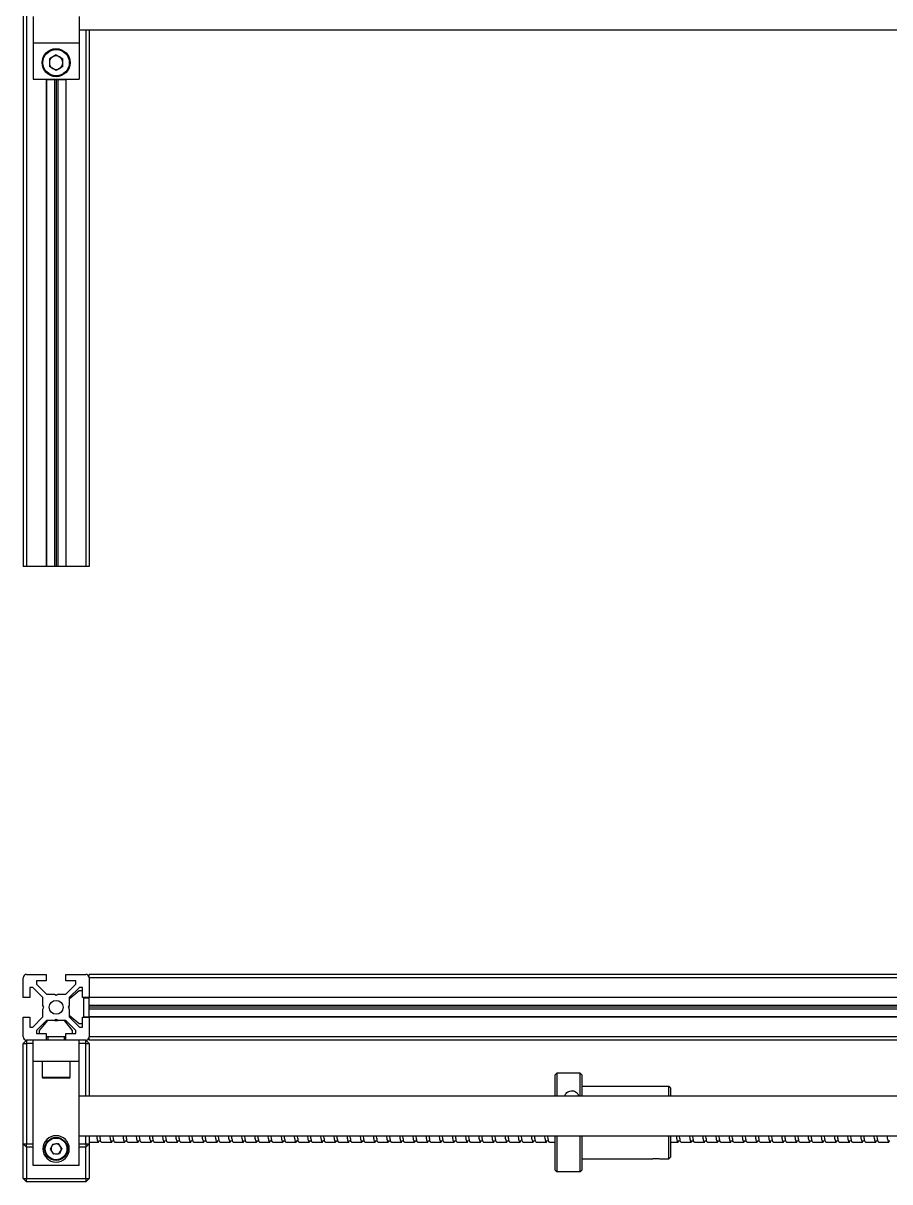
# Model space of a CAD drawing. Header units: millimetres. Extents: x 55 to 11032, y -227 to 3957.
# Drawn here: x 9850.7 to 10113.9, y 1040.4 to 1392.3 of the extents above; entities that cross this region are included whole.
import ezdxf

# ---------------------------------------------------------------- set-up
doc = ezdxf.new("R2010")
doc.units = ezdxf.units.MM
doc.header["$LTSCALE"] = 0.7
doc.layers.get('0').update_dxf_attribs({"color": 255})

msp = doc.modelspace()

# ---------------------------------------------------------------- linework, layer by layer
at = {"color": 7, "linetype": 'Continuous', "lineweight": 25}
for p, q in [((9850.73, 1427.315), (9850.73, 1227.315)), ((9853.73, 1394.315), (9853.73, 1386.315)), ((9867.73, 1394.315), (9867.73, 1386.315)), ((9867.73, 1390.315), (10273.73, 1390.315)), ((9870.73, 1390.315), (9870.73, 1227.315)), ((9853.73, 1386.315), (9867.73, 1386.315)), ((9853.73, 1386.315), (9853.73, 1375.315)), ((9867.73, 1386.315), (9867.73, 1375.315)), ((9860.73, 1382.673), (9858.688, 1381.494)), ((9858.688, 1381.494), (9858.688, 1379.136)), ((9860.73, 1382.673), (9862.772, 1381.494)), ((9862.772, 1379.136), (9862.772, 1381.494)), ((9860.73, 1377.957), (9858.688, 1379.136)), ((9862.772, 1379.136), (9860.73, 1377.957)), ((9853.73, 1375.315), (9867.73, 1375.315)), ((9857.73, 1375.315), (9857.73, 1227.315)), ((9863.73, 1375.065), (9857.73, 1375.065)), ((9857.791, 1375.065), (9857.791, 1227.315)), ((9860.21, 1375.065), (9860.21, 1227.315)), ((9860.73, 1375.065), (9860.73, 1227.315)), ((9861.25, 1375.065), (9861.25, 1227.315)), ((9863.669, 1375.065), (9863.669, 1227.315)), ((9863.73, 1375.315), (9863.73, 1227.315)), ((9851.73, 1227.315), (9850.73, 1227.315)), ((9857.73, 1227.315), (9851.73, 1227.315)), ((9857.791, 1227.315), (9857.73, 1227.315)), ((9860.21, 1227.315), (9857.791, 1227.315)), ((9860.73, 1227.315), (9860.21, 1227.315)), ((9861.25, 1227.315), (9860.73, 1227.315)), ((9863.669, 1227.315), (9861.25, 1227.315)), ((9863.73, 1227.315), (9863.669, 1227.315)), ((9869.73, 1227.315), (9863.73, 1227.315)), ((9870.73, 1227.315), (9869.73, 1227.315)), ((9850.73, 1096.432), (9850.73, 1102.432)), ((9851.73, 1103.432), (9857.73, 1103.432)), ((9854.73, 1101.432), (9854.73, 1100.493)), ((9857.73, 1101.432), (9854.73, 1101.432)), ((9857.73, 1103.432), (9857.73, 1101.432)), ((9863.73, 1101.432), (9863.73, 1103.432)), ((9863.73, 1103.432), (9869.73, 1103.432)), ((9866.73, 1101.432), (9863.73, 1101.432)), ((9866.73, 1100.493), (9866.73, 1101.432)), ((10270.73, 1103.432), (9870.73, 1103.432)), ((9870.73, 1102.432), (9870.73, 1103.432)), ((9870.73, 1102.432), (9870.73, 1096.432)), ((10270.73, 1102.432), (9870.73, 1102.432)), ((9853.669, 1099.432), (9852.73, 1099.432)), ((9852.73, 1099.432), (9852.73, 1096.432)), ((9856.73, 1096.371), (9853.669, 1099.432)), ((9854.73, 1100.493), (9857.791, 1097.432)), ((9863.669, 1097.432), (9866.73, 1100.493)), ((9867.791, 1099.432), (9864.73, 1096.371)), ((9867.73, 1098.432), (9864.73, 1095.932)), ((9868.73, 1098.432), (9867.73, 1098.432)), ((9868.73, 1099.432), (9867.791, 1099.432)), ((9868.73, 1096.432), (9868.73, 1099.432)), ((9852.73, 1096.432), (9850.73, 1096.432)), ((9856.73, 1093.952), (9856.73, 1096.371)), ((9857.791, 1097.432), (9860.21, 1097.432)), ((9860.21, 1097.432), (9860.73, 1097.132)), ((9860.73, 1097.132), (9861.25, 1097.432)), ((9861.25, 1097.432), (9863.669, 1097.432)), ((9864.73, 1096.371), (9864.73, 1093.952)), ((9870.73, 1096.432), (9868.73, 1096.432)), ((9869.03, 1096.332), (9869.03, 1090.532)), ((9869.03, 1096.332), (9870.73, 1096.332)), ((9869.73, 1096.432), (9869.73, 1096.332)), ((10270.73, 1096.432), (9870.73, 1096.432)), ((9870.73, 1096.371), (9870.73, 1096.432)), ((10270.73, 1096.371), (9870.73, 1096.371)), ((9870.73, 1093.952), (9870.73, 1096.371)), ((9857.03, 1093.432), (9856.73, 1093.952)), ((9856.73, 1092.912), (9857.03, 1093.432)), ((9856.73, 1090.493), (9856.73, 1092.912)), ((9864.73, 1093.952), (9864.43, 1093.432)), ((9864.43, 1093.432), (9864.73, 1092.912)), ((9864.73, 1092.912), (9864.73, 1093.952)), ((9864.73, 1092.912), (9864.73, 1090.493)), ((9867.73, 1088.432), (9864.73, 1090.932)), ((10270.73, 1093.952), (9870.73, 1093.952)), ((9870.73, 1093.432), (9870.73, 1093.952)), ((10270.73, 1093.432), (9870.73, 1093.432)), ((9870.73, 1092.912), (9870.73, 1093.432)), ((10270.73, 1092.912), (9870.73, 1092.912)), ((9870.73, 1090.493), (9870.73, 1092.912)), ((9850.73, 1084.432), (9850.73, 1090.432)), ((9850.73, 1090.432), (9852.73, 1090.432)), ((9852.73, 1090.432), (9852.73, 1087.432)), ((9852.73, 1087.432), (9853.669, 1087.432)), ((9853.669, 1087.432), (9856.73, 1090.493)), ((9857.791, 1089.432), (9854.73, 1086.371)), ((9855.73, 1086.432), (9858.23, 1089.432)), ((9860.21, 1089.432), (9857.791, 1089.432)), ((9860.73, 1089.732), (9860.21, 1089.432)), ((9860.21, 1089.432), (9861.25, 1089.432)), ((9861.25, 1089.432), (9860.73, 1089.732)), ((9863.669, 1089.432), (9861.25, 1089.432)), ((9865.73, 1086.432), (9863.23, 1089.432)), ((9866.73, 1086.371), (9863.669, 1089.432)), ((9864.73, 1090.493), (9867.791, 1087.432)), ((9868.73, 1088.432), (9867.73, 1088.432)), ((9867.791, 1087.432), (9868.73, 1087.432)), ((9868.73, 1087.432), (9868.73, 1090.432)), ((9868.73, 1090.432), (9870.73, 1090.432)), ((9869.03, 1090.532), (9870.73, 1090.532)), ((9869.73, 1090.532), (9869.73, 1090.432)), ((10270.73, 1090.493), (9870.73, 1090.493)), ((9870.73, 1090.432), (9870.73, 1090.493)), ((9870.73, 1090.432), (9870.73, 1084.432)), ((10270.73, 1090.432), (9870.73, 1090.432)), ((9854.73, 1086.371), (9854.73, 1085.432)), ((9854.73, 1085.432), (9857.73, 1085.432)), ((9855.73, 1085.432), (9855.73, 1086.432)), ((9857.73, 1085.432), (9857.73, 1083.432)), ((9863.73, 1084.432), (9857.73, 1084.432)), ((9858.23, 1084.432), (9858.23, 1083.432)), ((9863.23, 1083.432), (9863.23, 1084.432)), ((9863.73, 1083.432), (9863.73, 1085.432)), ((9863.73, 1085.432), (9866.73, 1085.432)), ((9865.73, 1085.432), (9865.73, 1086.432)), ((9866.73, 1085.432), (9866.73, 1086.371)), ((10270.73, 1084.432), (9870.73, 1084.432)), ((9870.73, 1083.432), (9870.73, 1084.432)), ((9851.73, 1083.432), (9850.73, 1082.432)), ((9850.73, 1082.432), (9851.73, 1082.432)), ((9850.73, 1051.932), (9850.73, 1082.432)), ((9857.73, 1083.432), (9851.73, 1083.432)), ((9851.73, 1083.432), (9851.73, 1082.432)), ((9853.73, 1082.432), (9851.73, 1082.432)), ((9851.73, 1082.432), (9851.73, 1051.932)), ((9853.73, 1076.932), (9853.73, 1083.432)), ((9863.73, 1083.432), (9857.73, 1083.432)), ((9869.73, 1083.432), (9863.73, 1083.432)), ((9867.73, 1076.932), (9867.73, 1083.432)), ((9869.73, 1082.432), (9867.73, 1082.432)), ((9869.73, 1082.432), (9869.73, 1083.432)), ((9870.73, 1082.432), (9869.73, 1083.432)), ((9869.73, 1066.432), (9869.73, 1082.432)), ((9869.73, 1082.432), (9870.73, 1082.432)), ((10270.73, 1083.432), (9870.73, 1083.432)), ((9870.73, 1082.432), (9870.73, 1066.432)), ((9867.73, 1076.932), (9853.73, 1076.932)), ((9853.73, 1045.432), (9853.73, 1076.932)), ((9856.48, 1076.932), (9856.48, 1072.182)), ((9864.98, 1072.182), (9864.98, 1076.932)), ((9867.73, 1045.432), (9867.73, 1076.932)), ((10012.811, 1073.432), (10012.311, 1072.932)), ((10012.811, 1073.432), (10012.811, 1066.432)), ((10019.811, 1073.432), (10012.811, 1073.432)), ((10019.811, 1066.432), (10019.811, 1073.432)), ((10019.811, 1073.432), (10020.311, 1072.932)), ((9861.088, 1071.932), (9856.73, 1071.932)), ((9864.73, 1071.932), (9861.088, 1071.932)), ((10012.311, 1066.432), (10012.311, 1072.932)), ((10020.311, 1072.932), (10020.311, 1066.432)), ((10273.73, 1066.432), (9867.73, 1066.432)), ((10041.684, 1069.432), (10020.311, 1069.432)), ((10046.811, 1069.432), (10044.168, 1069.432)), ((10047.311, 1068.932), (10046.811, 1069.432)), ((10046.811, 1066.432), (10046.811, 1069.432)), ((10047.311, 1068.932), (10047.311, 1066.432)), ((9867.73, 1054.432), (10273.73, 1054.432)), ((9869.73, 1051.932), (9869.73, 1054.432)), ((9870.73, 1054.432), (9870.73, 1051.932)), ((9870.73, 1052.432), (9873.526, 1052.432)), ((9874.526, 1052.432), (9877.526, 1052.432)), ((9878.526, 1052.432), (9881.526, 1052.432)), ((9882.526, 1052.432), (9885.526, 1052.432)), ((9886.526, 1052.432), (9889.526, 1052.432)), ((9890.526, 1052.432), (9893.526, 1052.432)), ((9894.526, 1052.432), (9897.526, 1052.432)), ((9898.526, 1052.432), (9901.526, 1052.432)), ((9902.526, 1052.432), (9905.526, 1052.432)), ((9906.526, 1052.432), (9909.526, 1052.432)), ((9910.526, 1052.432), (9913.526, 1052.432)), ((9914.526, 1052.432), (9917.526, 1052.432)), ((9918.526, 1052.432), (9921.526, 1052.432)), ((9922.526, 1052.432), (9925.526, 1052.432)), ((9926.526, 1052.432), (9929.526, 1052.432)), ((9930.526, 1052.432), (9933.526, 1052.432)), ((9934.526, 1052.432), (9937.526, 1052.432)), ((9938.526, 1052.432), (9941.526, 1052.432)), ((9942.526, 1052.432), (9945.526, 1052.432)), ((9946.526, 1052.432), (9949.526, 1052.432)), ((9950.526, 1052.432), (9953.526, 1052.432)), ((9954.526, 1052.432), (9957.526, 1052.432)), ((9958.526, 1052.432), (9961.526, 1052.432)), ((9962.526, 1052.432), (9965.526, 1052.432)), ((9966.526, 1052.432), (9969.526, 1052.432)), ((9970.526, 1052.432), (9973.526, 1052.432)), ((9974.526, 1052.432), (9977.526, 1052.432)), ((9978.526, 1052.432), (9981.526, 1052.432)), ((9982.526, 1052.432), (9985.526, 1052.432)), ((9986.526, 1052.432), (9989.526, 1052.432)), ((9990.526, 1052.432), (9993.526, 1052.432)), ((9994.526, 1052.432), (9997.526, 1052.432)), ((9998.526, 1052.432), (10001.526, 1052.432)), ((10002.526, 1052.432), (10005.526, 1052.432)), ((10006.526, 1052.432), (10009.526, 1052.432)), ((10010.526, 1052.432), (10012.311, 1052.432)), ((10012.311, 1043.932), (10012.311, 1054.432)), ((10012.811, 1054.432), (10012.811, 1043.432)), ((10019.811, 1043.432), (10019.811, 1054.432)), ((10020.311, 1054.432), (10020.311, 1043.932)), ((10046.811, 1047.432), (10046.811, 1054.432)), ((10047.311, 1054.432), (10047.311, 1047.932)), ((10047.311, 1052.432), (10049.526, 1052.432)), ((10050.526, 1052.432), (10053.526, 1052.432)), ((10054.526, 1052.432), (10057.526, 1052.432)), ((10058.526, 1052.432), (10061.526, 1052.432)), ((10062.526, 1052.432), (10065.526, 1052.432)), ((10066.526, 1052.432), (10069.526, 1052.432)), ((10070.526, 1052.432), (10073.526, 1052.432)), ((10074.526, 1052.432), (10077.526, 1052.432)), ((10078.526, 1052.432), (10081.526, 1052.432)), ((10082.526, 1052.432), (10085.526, 1052.432)), ((10086.526, 1052.432), (10089.526, 1052.432)), ((10090.526, 1052.432), (10093.526, 1052.432)), ((10094.526, 1052.432), (10097.526, 1052.432)), ((10098.526, 1052.432), (10101.526, 1052.432)), ((10102.526, 1052.432), (10105.526, 1052.432)), ((10106.526, 1052.432), (10109.526, 1052.432)), ((10110.526, 1052.432), (10113.526, 1052.432)), ((9850.73, 1051.932), (9851.73, 1051.932)), ((9850.73, 1051.932), (9851.73, 1050.932)), ((9850.73, 1041.432), (9850.73, 1051.932)), ((9851.73, 1051.932), (9853.73, 1051.932)), ((9851.73, 1050.932), (9851.73, 1051.932)), ((9853.73, 1050.932), (9851.73, 1050.932)), ((9851.73, 1050.932), (9851.73, 1041.432)), ((9859.734, 1051.899), (9858.962, 1050.303)), ((9858.962, 1050.303), (9859.958, 1048.836)), ((9859.734, 1051.899), (9861.502, 1052.028)), ((9861.726, 1048.965), (9859.958, 1048.836)), ((9862.498, 1050.561), (9861.502, 1052.028)), ((9862.498, 1050.561), (9861.726, 1048.965)), ((9867.73, 1051.932), (9869.73, 1051.932)), ((9869.73, 1050.932), (9867.73, 1050.932)), ((9869.73, 1051.932), (9870.73, 1051.932)), ((9869.73, 1051.932), (9869.73, 1050.932)), ((9869.73, 1050.932), (9870.73, 1051.932)), ((9869.73, 1041.432), (9869.73, 1050.932)), ((9870.73, 1051.932), (9870.73, 1041.432)), ((9867.73, 1045.432), (9853.73, 1045.432)), ((10020.311, 1047.432), (10041.7, 1047.432)), ((10044.184, 1047.432), (10046.811, 1047.432)), ((10046.811, 1047.432), (10047.311, 1047.932)), ((10012.811, 1043.432), (10012.311, 1043.932)), ((10019.811, 1043.432), (10012.811, 1043.432)), ((10019.811, 1043.432), (10020.311, 1043.932)), ((9850.73, 1041.432), (9851.73, 1041.432)), ((9850.73, 1041.432), (9851.73, 1040.432)), ((9851.73, 1041.432), (9869.73, 1041.432)), ((9851.73, 1040.432), (9851.73, 1041.432)), ((9869.73, 1040.432), (9851.73, 1040.432)), ((9869.73, 1041.432), (9870.73, 1041.432)), ((9869.73, 1041.432), (9869.73, 1040.432)), ((9869.73, 1040.432), (9870.73, 1041.432))]:
    msp.add_line(p, q, dxfattribs=at)
at = {"color": 8, "linetype": 'Continuous', "lineweight": 25}
for p, q in [((9851.73, 1426.315), (9851.73, 1227.315)), ((9869.73, 1390.315), (9869.73, 1227.315)), ((9856.48, 1072.182), (9861.111, 1072.182)), ((9861.111, 1072.182), (9864.98, 1072.182))]:
    msp.add_line(p, q, dxfattribs=at)
at = {"color": 7, "linetype": 'Continuous', "lineweight": 25}
for centre, radius in [((9860.73, 1380.315), 4.25), ((9860.73, 1380.315), 4), ((9860.73, 1093.432), 2.1), ((9860.73, 1050.432), 3.5), ((9860.73, 1050.432), 3.3)]:
    msp.add_circle(centre, radius, dxfattribs=at)
for centre, radius, start, end in [((9860.73, 1380.315), 2.042, 120, 180), ((9860.73, 1380.315), 2.042, 180, 240), ((9860.73, 1380.315), 2.042, 60, 120), ((9860.73, 1380.315), 2.042, 0, 60), ((9860.73, 1380.315), 2.042, 300, 0), ((9860.73, 1380.315), 2.042, 240, 300), ((9851.73, 1102.432), 1, 90, 180), ((9869.73, 1102.432), 1, 0, 90), ((9851.73, 1084.432), 1, 180, 270), ((9869.73, 1084.432), 1, 270, 360), ((9856.73, 1072.182), 0.25, 180, 270), ((9864.73, 1072.182), 0.25, 270, 0), ((9860.73, 1050.432), 4, 0, 180), ((9860.73, 1050.432), 4, 180, 0), ((9860.73, 1050.432), 1.535, 154.18414, 214.18414), ((9860.73, 1050.432), 1.535, 94.18414, 154.18414), ((9860.73, 1050.432), 1.536, 214.18414, 274.18414), ((9860.73, 1050.432), 1.536, 34.18414, 94.18414), ((9860.73, 1050.432), 1.536, 274.18414, 334.18414), ((9860.73, 1050.432), 1.536, 334.18414, 34.18414)]:
    msp.add_arc(centre, radius, start, end, dxfattribs=at)
for points, knots in [([(10015.235, 1066.432), (10015.282, 1066.632), (10015.379, 1067.044), (10015.801, 1067.558), (10016.382, 1067.928), (10017.074, 1068.103), (10017.79, 1068.067), (10018.453, 1067.824), (10018.979, 1067.396), (10019.306, 1066.908), (10019.348, 1066.562), (10019.364, 1066.432)], [0, 0, 0, 0, 0.11052718, 0.2273044, 0.34462922, 0.4619756, 0.57877588, 0.69531678, 0.81228728, 0.92970739, 1, 1, 1, 1]), ([(10044.168, 1069.43), (10044.172, 1069.431), (10044.19, 1069.433), (10044.075, 1069.42), (10043.837, 1069.397), (10043.487, 1069.372), (10043.076, 1069.359), (10042.65, 1069.362), (10042.256, 1069.38), (10041.94, 1069.405), (10041.725, 1069.427), (10041.698, 1069.43), (10041.684, 1069.432)], [0, 0, 0, 0, 0.03606, 0.1427046, 0.2495942, 0.3570855, 0.4646039, 0.5715217, 0.6781515, 0.7852518, 0.892849, 1, 1, 1, 1]), ([(9872.995, 1054.432), (9873.078, 1053.925), (9873.248, 1052.889), (9873.469, 1052.347), (9873.665, 1052.394), (9873.77, 1052.902), (9873.791, 1052.999)], [0, 0, 0, 0, 0.2966129, 0.6055929, 0.9246848, 1, 1, 1, 1]), ([(9873.967, 1053.014), (9873.974, 1052.981), (9873.991, 1052.897), (9874.113, 1052.926), (9874.186, 1052.943)], [0, 0, 0, 0, 0.3986118, 1, 1, 1, 1]), ([(9874.526, 1052.509), (9874.508, 1052.485), (9874.406, 1052.351), (9874.249, 1052.94), (9874.079, 1053.941), (9873.995, 1054.432)], [0, 0, 0, 0, 0.0981016, 0.5582599, 1, 1, 1, 1]), ([(9876.995, 1054.432), (9877.078, 1053.925), (9877.248, 1052.889), (9877.469, 1052.347), (9877.665, 1052.394), (9877.77, 1052.902), (9877.791, 1052.999)], [0, 0, 0, 0, 0.29661288, 0.60559293, 0.92468483, 1, 1, 1, 1]), ([(9877.967, 1053.014), (9877.974, 1052.981), (9877.991, 1052.897), (9878.113, 1052.926), (9878.186, 1052.943)], [0, 0, 0, 0, 0.3986118, 1, 1, 1, 1]), ([(9878.526, 1052.509), (9878.508, 1052.485), (9878.406, 1052.351), (9878.249, 1052.94), (9878.079, 1053.941), (9877.995, 1054.432)], [0, 0, 0, 0, 0.0981016, 0.5582599, 1, 1, 1, 1]), ([(9880.995, 1054.432), (9881.078, 1053.925), (9881.248, 1052.889), (9881.469, 1052.347), (9881.665, 1052.394), (9881.77, 1052.902), (9881.791, 1052.999)], [0, 0, 0, 0, 0.2966129, 0.6055929, 0.9246848, 1, 1, 1, 1]), ([(9881.967, 1053.014), (9881.974, 1052.981), (9881.991, 1052.897), (9882.113, 1052.926), (9882.186, 1052.943)], [0, 0, 0, 0, 0.3986118, 1, 1, 1, 1]), ([(9882.526, 1052.509), (9882.508, 1052.485), (9882.406, 1052.351), (9882.249, 1052.94), (9882.079, 1053.941), (9881.995, 1054.432)], [0, 0, 0, 0, 0.0981016, 0.5582599, 1, 1, 1, 1]), ([(9884.995, 1054.432), (9885.078, 1053.925), (9885.248, 1052.889), (9885.469, 1052.347), (9885.665, 1052.394), (9885.77, 1052.902), (9885.791, 1052.999)], [0, 0, 0, 0, 0.2966129, 0.6055929, 0.9246848, 1, 1, 1, 1]), ([(9885.967, 1053.014), (9885.974, 1052.981), (9885.991, 1052.897), (9886.113, 1052.926), (9886.186, 1052.943)], [0, 0, 0, 0, 0.3986118, 1, 1, 1, 1]), ([(9886.526, 1052.509), (9886.508, 1052.485), (9886.406, 1052.351), (9886.249, 1052.94), (9886.079, 1053.941), (9885.995, 1054.432)], [0, 0, 0, 0, 0.0981016, 0.5582599, 1, 1, 1, 1]), ([(9888.995, 1054.432), (9889.078, 1053.925), (9889.248, 1052.889), (9889.469, 1052.347), (9889.665, 1052.394), (9889.77, 1052.902), (9889.791, 1052.999)], [0, 0, 0, 0, 0.2966129, 0.6055929, 0.9246848, 1, 1, 1, 1]), ([(9889.967, 1053.014), (9889.974, 1052.981), (9889.991, 1052.897), (9890.113, 1052.926), (9890.186, 1052.943)], [0, 0, 0, 0, 0.3986118, 1, 1, 1, 1]), ([(9890.526, 1052.509), (9890.508, 1052.485), (9890.406, 1052.351), (9890.249, 1052.94), (9890.079, 1053.941), (9889.995, 1054.432)], [0, 0, 0, 0, 0.0981016, 0.5582599, 1, 1, 1, 1]), ([(9892.995, 1054.432), (9893.078, 1053.925), (9893.248, 1052.889), (9893.469, 1052.347), (9893.665, 1052.394), (9893.77, 1052.902), (9893.791, 1052.999)], [0, 0, 0, 0, 0.29661288, 0.60559293, 0.92468483, 1, 1, 1, 1]), ([(9893.967, 1053.014), (9893.974, 1052.981), (9893.991, 1052.897), (9894.113, 1052.926), (9894.186, 1052.943)], [0, 0, 0, 0, 0.3986118, 1, 1, 1, 1]), ([(9894.526, 1052.509), (9894.508, 1052.485), (9894.406, 1052.351), (9894.249, 1052.94), (9894.079, 1053.941), (9893.995, 1054.432)], [0, 0, 0, 0, 0.0981016, 0.5582599, 1, 1, 1, 1]), ([(9896.995, 1054.432), (9897.078, 1053.925), (9897.248, 1052.889), (9897.469, 1052.347), (9897.665, 1052.394), (9897.77, 1052.902), (9897.791, 1052.999)], [0, 0, 0, 0, 0.29661288, 0.60559293, 0.92468483, 1, 1, 1, 1]), ([(9897.967, 1053.014), (9897.974, 1052.981), (9897.991, 1052.897), (9898.113, 1052.926), (9898.186, 1052.943)], [0, 0, 0, 0, 0.3986118, 1, 1, 1, 1]), ([(9898.526, 1052.509), (9898.508, 1052.485), (9898.406, 1052.351), (9898.249, 1052.94), (9898.079, 1053.941), (9897.995, 1054.432)], [0, 0, 0, 0, 0.0981016, 0.5582599, 1, 1, 1, 1]), ([(9900.995, 1054.432), (9901.078, 1053.925), (9901.248, 1052.889), (9901.469, 1052.347), (9901.665, 1052.394), (9901.77, 1052.902), (9901.791, 1052.999)], [0, 0, 0, 0, 0.2966129, 0.6055929, 0.9246848, 1, 1, 1, 1]), ([(9901.967, 1053.014), (9901.974, 1052.981), (9901.991, 1052.897), (9902.113, 1052.926), (9902.186, 1052.943)], [0, 0, 0, 0, 0.3986118, 1, 1, 1, 1]), ([(9902.526, 1052.509), (9902.508, 1052.485), (9902.406, 1052.351), (9902.249, 1052.94), (9902.079, 1053.941), (9901.995, 1054.432)], [0, 0, 0, 0, 0.0981016, 0.5582599, 1, 1, 1, 1]), ([(9904.995, 1054.432), (9905.078, 1053.925), (9905.248, 1052.889), (9905.469, 1052.347), (9905.665, 1052.394), (9905.77, 1052.902), (9905.791, 1052.999)], [0, 0, 0, 0, 0.29661288, 0.60559293, 0.92468483, 1, 1, 1, 1]), ([(9905.967, 1053.014), (9905.974, 1052.981), (9905.991, 1052.897), (9906.113, 1052.926), (9906.186, 1052.943)], [0, 0, 0, 0, 0.3986118, 1, 1, 1, 1]), ([(9906.526, 1052.509), (9906.508, 1052.485), (9906.406, 1052.351), (9906.249, 1052.94), (9906.079, 1053.941), (9905.995, 1054.432)], [0, 0, 0, 0, 0.09810158, 0.55825988, 1, 1, 1, 1]), ([(9908.995, 1054.432), (9909.078, 1053.925), (9909.248, 1052.889), (9909.469, 1052.347), (9909.665, 1052.394), (9909.77, 1052.902), (9909.791, 1052.999)], [0, 0, 0, 0, 0.29661288, 0.60559293, 0.92468483, 1, 1, 1, 1]), ([(9909.967, 1053.014), (9909.974, 1052.981), (9909.991, 1052.897), (9910.113, 1052.926), (9910.186, 1052.943)], [0, 0, 0, 0, 0.3986118, 1, 1, 1, 1]), ([(9910.526, 1052.509), (9910.508, 1052.485), (9910.406, 1052.351), (9910.249, 1052.94), (9910.079, 1053.941), (9909.995, 1054.432)], [0, 0, 0, 0, 0.0981016, 0.5582599, 1, 1, 1, 1]), ([(9912.995, 1054.432), (9913.078, 1053.925), (9913.248, 1052.889), (9913.469, 1052.347), (9913.665, 1052.394), (9913.77, 1052.902), (9913.791, 1052.999)], [0, 0, 0, 0, 0.2966129, 0.6055929, 0.9246848, 1, 1, 1, 1]), ([(9913.967, 1053.014), (9913.974, 1052.981), (9913.991, 1052.897), (9914.113, 1052.926), (9914.186, 1052.943)], [0, 0, 0, 0, 0.3986118, 1, 1, 1, 1]), ([(9914.526, 1052.509), (9914.508, 1052.485), (9914.406, 1052.351), (9914.249, 1052.94), (9914.079, 1053.941), (9913.995, 1054.432)], [0, 0, 0, 0, 0.0981016, 0.5582599, 1, 1, 1, 1]), ([(9916.995, 1054.432), (9917.078, 1053.925), (9917.248, 1052.889), (9917.469, 1052.347), (9917.665, 1052.394), (9917.77, 1052.902), (9917.791, 1052.999)], [0, 0, 0, 0, 0.29661288, 0.60559293, 0.92468483, 1, 1, 1, 1]), ([(9917.967, 1053.014), (9917.974, 1052.981), (9917.991, 1052.897), (9918.113, 1052.926), (9918.186, 1052.943)], [0, 0, 0, 0, 0.3986118, 1, 1, 1, 1]), ([(9918.526, 1052.509), (9918.508, 1052.485), (9918.406, 1052.351), (9918.249, 1052.94), (9918.079, 1053.941), (9917.995, 1054.432)], [0, 0, 0, 0, 0.0981016, 0.5582599, 1, 1, 1, 1]), ([(9920.995, 1054.432), (9921.078, 1053.925), (9921.248, 1052.889), (9921.469, 1052.347), (9921.665, 1052.394), (9921.77, 1052.902), (9921.791, 1052.999)], [0, 0, 0, 0, 0.2966129, 0.6055929, 0.9246848, 1, 1, 1, 1]), ([(9921.967, 1053.014), (9921.974, 1052.981), (9921.991, 1052.897), (9922.113, 1052.926), (9922.186, 1052.943)], [0, 0, 0, 0, 0.3986118, 1, 1, 1, 1]), ([(9922.526, 1052.509), (9922.508, 1052.485), (9922.406, 1052.351), (9922.249, 1052.94), (9922.079, 1053.941), (9921.995, 1054.432)], [0, 0, 0, 0, 0.09810158, 0.55825988, 1, 1, 1, 1]), ([(9924.995, 1054.432), (9925.078, 1053.925), (9925.248, 1052.889), (9925.469, 1052.347), (9925.665, 1052.394), (9925.77, 1052.902), (9925.791, 1052.999)], [0, 0, 0, 0, 0.2966129, 0.6055929, 0.9246848, 1, 1, 1, 1]), ([(9925.967, 1053.014), (9925.974, 1052.981), (9925.991, 1052.897), (9926.113, 1052.926), (9926.186, 1052.943)], [0, 0, 0, 0, 0.3986118, 1, 1, 1, 1]), ([(9926.526, 1052.509), (9926.508, 1052.485), (9926.406, 1052.351), (9926.249, 1052.94), (9926.079, 1053.941), (9925.995, 1054.432)], [0, 0, 0, 0, 0.09810158, 0.55825988, 1, 1, 1, 1]), ([(9928.995, 1054.432), (9929.078, 1053.925), (9929.248, 1052.889), (9929.469, 1052.347), (9929.665, 1052.394), (9929.77, 1052.902), (9929.791, 1052.999)], [0, 0, 0, 0, 0.29661288, 0.60559293, 0.92468483, 1, 1, 1, 1]), ([(9929.967, 1053.014), (9929.974, 1052.981), (9929.991, 1052.897), (9930.113, 1052.926), (9930.186, 1052.943)], [0, 0, 0, 0, 0.39861179, 1, 1, 1, 1]), ([(9930.526, 1052.509), (9930.508, 1052.485), (9930.406, 1052.351), (9930.249, 1052.94), (9930.079, 1053.941), (9929.995, 1054.432)], [0, 0, 0, 0, 0.0981016, 0.5582599, 1, 1, 1, 1]), ([(9932.995, 1054.432), (9933.078, 1053.925), (9933.248, 1052.889), (9933.469, 1052.347), (9933.665, 1052.394), (9933.77, 1052.902), (9933.791, 1052.999)], [0, 0, 0, 0, 0.2966129, 0.6055929, 0.9246848, 1, 1, 1, 1]), ([(9933.967, 1053.014), (9933.974, 1052.981), (9933.991, 1052.897), (9934.113, 1052.926), (9934.186, 1052.943)], [0, 0, 0, 0, 0.3986118, 1, 1, 1, 1]), ([(9934.526, 1052.509), (9934.508, 1052.485), (9934.406, 1052.351), (9934.249, 1052.94), (9934.079, 1053.941), (9933.995, 1054.432)], [0, 0, 0, 0, 0.0981016, 0.5582599, 1, 1, 1, 1]), ([(9936.995, 1054.432), (9937.078, 1053.925), (9937.248, 1052.889), (9937.469, 1052.347), (9937.665, 1052.394), (9937.77, 1052.902), (9937.791, 1052.999)], [0, 0, 0, 0, 0.29661288, 0.60559293, 0.92468483, 1, 1, 1, 1]), ([(9937.967, 1053.014), (9937.974, 1052.981), (9937.991, 1052.897), (9938.113, 1052.926), (9938.186, 1052.943)], [0, 0, 0, 0, 0.3986118, 1, 1, 1, 1]), ([(9938.526, 1052.509), (9938.508, 1052.485), (9938.406, 1052.351), (9938.249, 1052.94), (9938.079, 1053.941), (9937.995, 1054.432)], [0, 0, 0, 0, 0.0981016, 0.5582599, 1, 1, 1, 1]), ([(9940.995, 1054.432), (9941.078, 1053.925), (9941.248, 1052.889), (9941.469, 1052.347), (9941.665, 1052.394), (9941.77, 1052.902), (9941.791, 1052.999)], [0, 0, 0, 0, 0.29661288, 0.60559293, 0.92468483, 1, 1, 1, 1]), ([(9941.967, 1053.014), (9941.974, 1052.981), (9941.991, 1052.897), (9942.113, 1052.926), (9942.186, 1052.943)], [0, 0, 0, 0, 0.39861179, 1, 1, 1, 1]), ([(9942.526, 1052.509), (9942.508, 1052.485), (9942.406, 1052.351), (9942.249, 1052.94), (9942.079, 1053.941), (9941.995, 1054.432)], [0, 0, 0, 0, 0.09810158, 0.55825988, 1, 1, 1, 1]), ([(9944.995, 1054.432), (9945.078, 1053.925), (9945.248, 1052.889), (9945.469, 1052.347), (9945.665, 1052.394), (9945.77, 1052.902), (9945.791, 1052.999)], [0, 0, 0, 0, 0.29661288, 0.60559293, 0.92468483, 1, 1, 1, 1]), ([(9945.967, 1053.014), (9945.974, 1052.981), (9945.991, 1052.897), (9946.113, 1052.926), (9946.186, 1052.943)], [0, 0, 0, 0, 0.39861179, 1, 1, 1, 1]), ([(9946.526, 1052.509), (9946.508, 1052.485), (9946.406, 1052.351), (9946.249, 1052.94), (9946.079, 1053.941), (9945.995, 1054.432)], [0, 0, 0, 0, 0.09810158, 0.55825988, 1, 1, 1, 1]), ([(9948.995, 1054.432), (9949.078, 1053.925), (9949.248, 1052.889), (9949.469, 1052.347), (9949.665, 1052.394), (9949.77, 1052.902), (9949.791, 1052.999)], [0, 0, 0, 0, 0.2966129, 0.6055929, 0.9246848, 1, 1, 1, 1]), ([(9949.967, 1053.014), (9949.974, 1052.981), (9949.991, 1052.897), (9950.113, 1052.926), (9950.186, 1052.943)], [0, 0, 0, 0, 0.3986118, 1, 1, 1, 1]), ([(9950.526, 1052.509), (9950.508, 1052.485), (9950.406, 1052.351), (9950.249, 1052.94), (9950.079, 1053.941), (9949.995, 1054.432)], [0, 0, 0, 0, 0.09810158, 0.55825988, 1, 1, 1, 1]), ([(9952.995, 1054.432), (9953.078, 1053.925), (9953.248, 1052.889), (9953.469, 1052.347), (9953.665, 1052.394), (9953.77, 1052.902), (9953.791, 1052.999)], [0, 0, 0, 0, 0.2966129, 0.6055929, 0.9246848, 1, 1, 1, 1]), ([(9953.967, 1053.014), (9953.974, 1052.981), (9953.991, 1052.897), (9954.113, 1052.926), (9954.186, 1052.943)], [0, 0, 0, 0, 0.3986118, 1, 1, 1, 1]), ([(9954.526, 1052.509), (9954.508, 1052.485), (9954.406, 1052.351), (9954.249, 1052.94), (9954.079, 1053.941), (9953.995, 1054.432)], [0, 0, 0, 0, 0.0981016, 0.5582599, 1, 1, 1, 1]), ([(9956.995, 1054.432), (9957.078, 1053.925), (9957.248, 1052.889), (9957.469, 1052.347), (9957.665, 1052.394), (9957.77, 1052.902), (9957.791, 1052.999)], [0, 0, 0, 0, 0.29661288, 0.60559293, 0.92468483, 1, 1, 1, 1]), ([(9957.967, 1053.014), (9957.974, 1052.981), (9957.991, 1052.897), (9958.113, 1052.926), (9958.186, 1052.943)], [0, 0, 0, 0, 0.3986118, 1, 1, 1, 1]), ([(9958.526, 1052.509), (9958.508, 1052.485), (9958.406, 1052.351), (9958.249, 1052.94), (9958.079, 1053.941), (9957.995, 1054.432)], [0, 0, 0, 0, 0.0981016, 0.5582599, 1, 1, 1, 1]), ([(9960.995, 1054.432), (9961.078, 1053.925), (9961.248, 1052.889), (9961.469, 1052.347), (9961.665, 1052.394), (9961.77, 1052.902), (9961.791, 1052.999)], [0, 0, 0, 0, 0.29661288, 0.60559293, 0.92468483, 1, 1, 1, 1]), ([(9961.967, 1053.014), (9961.974, 1052.981), (9961.991, 1052.897), (9962.113, 1052.926), (9962.186, 1052.943)], [0, 0, 0, 0, 0.3986118, 1, 1, 1, 1]), ([(9962.526, 1052.509), (9962.508, 1052.485), (9962.406, 1052.351), (9962.249, 1052.94), (9962.079, 1053.941), (9961.995, 1054.432)], [0, 0, 0, 0, 0.0981016, 0.5582599, 1, 1, 1, 1]), ([(9964.995, 1054.432), (9965.078, 1053.925), (9965.248, 1052.889), (9965.469, 1052.347), (9965.665, 1052.394), (9965.77, 1052.902), (9965.791, 1052.999)], [0, 0, 0, 0, 0.2966129, 0.6055929, 0.9246848, 1, 1, 1, 1]), ([(9965.967, 1053.014), (9965.974, 1052.981), (9965.991, 1052.897), (9966.113, 1052.926), (9966.186, 1052.943)], [0, 0, 0, 0, 0.39861179, 1, 1, 1, 1]), ([(9966.526, 1052.509), (9966.508, 1052.485), (9966.406, 1052.351), (9966.249, 1052.94), (9966.079, 1053.941), (9965.995, 1054.432)], [0, 0, 0, 0, 0.09810158, 0.55825988, 1, 1, 1, 1]), ([(9968.995, 1054.432), (9969.078, 1053.925), (9969.248, 1052.889), (9969.469, 1052.347), (9969.665, 1052.394), (9969.77, 1052.902), (9969.791, 1052.999)], [0, 0, 0, 0, 0.2966129, 0.6055929, 0.9246848, 1, 1, 1, 1]), ([(9969.967, 1053.014), (9969.974, 1052.981), (9969.991, 1052.897), (9970.113, 1052.926), (9970.186, 1052.943)], [0, 0, 0, 0, 0.3986118, 1, 1, 1, 1]), ([(9970.526, 1052.509), (9970.508, 1052.485), (9970.406, 1052.351), (9970.249, 1052.94), (9970.079, 1053.941), (9969.995, 1054.432)], [0, 0, 0, 0, 0.09810158, 0.55825988, 1, 1, 1, 1]), ([(9972.995, 1054.432), (9973.078, 1053.925), (9973.248, 1052.889), (9973.469, 1052.347), (9973.665, 1052.394), (9973.77, 1052.902), (9973.791, 1052.999)], [0, 0, 0, 0, 0.2966129, 0.6055929, 0.9246848, 1, 1, 1, 1]), ([(9973.967, 1053.014), (9973.974, 1052.981), (9973.991, 1052.897), (9974.113, 1052.926), (9974.186, 1052.943)], [0, 0, 0, 0, 0.3986118, 1, 1, 1, 1]), ([(9974.526, 1052.509), (9974.508, 1052.485), (9974.406, 1052.351), (9974.249, 1052.94), (9974.079, 1053.941), (9973.995, 1054.432)], [0, 0, 0, 0, 0.09810158, 0.55825988, 1, 1, 1, 1]), ([(9976.995, 1054.432), (9977.078, 1053.925), (9977.248, 1052.889), (9977.469, 1052.347), (9977.665, 1052.394), (9977.77, 1052.902), (9977.791, 1052.999)], [0, 0, 0, 0, 0.29661288, 0.60559293, 0.92468483, 1, 1, 1, 1]), ([(9977.967, 1053.014), (9977.974, 1052.981), (9977.991, 1052.897), (9978.113, 1052.926), (9978.186, 1052.943)], [0, 0, 0, 0, 0.3986118, 1, 1, 1, 1]), ([(9978.526, 1052.509), (9978.508, 1052.485), (9978.406, 1052.351), (9978.249, 1052.94), (9978.079, 1053.941), (9977.995, 1054.432)], [0, 0, 0, 0, 0.0981016, 0.5582599, 1, 1, 1, 1]), ([(9980.995, 1054.432), (9981.078, 1053.925), (9981.248, 1052.889), (9981.469, 1052.347), (9981.665, 1052.394), (9981.77, 1052.902), (9981.791, 1052.999)], [0, 0, 0, 0, 0.2966129, 0.6055929, 0.9246848, 1, 1, 1, 1]), ([(9981.967, 1053.014), (9981.974, 1052.981), (9981.991, 1052.897), (9982.113, 1052.926), (9982.186, 1052.943)], [0, 0, 0, 0, 0.3986118, 1, 1, 1, 1]), ([(9982.526, 1052.509), (9982.508, 1052.485), (9982.406, 1052.351), (9982.249, 1052.94), (9982.079, 1053.941), (9981.995, 1054.432)], [0, 0, 0, 0, 0.0981016, 0.5582599, 1, 1, 1, 1]), ([(9984.995, 1054.432), (9985.078, 1053.925), (9985.248, 1052.889), (9985.469, 1052.347), (9985.665, 1052.394), (9985.77, 1052.902), (9985.791, 1052.999)], [0, 0, 0, 0, 0.2966129, 0.6055929, 0.9246848, 1, 1, 1, 1]), ([(9985.967, 1053.014), (9985.974, 1052.981), (9985.991, 1052.897), (9986.113, 1052.926), (9986.186, 1052.943)], [0, 0, 0, 0, 0.3986118, 1, 1, 1, 1]), ([(9986.526, 1052.509), (9986.508, 1052.485), (9986.406, 1052.351), (9986.249, 1052.94), (9986.079, 1053.941), (9985.995, 1054.432)], [0, 0, 0, 0, 0.0981016, 0.5582599, 1, 1, 1, 1]), ([(9988.995, 1054.432), (9989.078, 1053.925), (9989.248, 1052.889), (9989.469, 1052.347), (9989.665, 1052.394), (9989.77, 1052.902), (9989.791, 1052.999)], [0, 0, 0, 0, 0.2966129, 0.6055929, 0.9246848, 1, 1, 1, 1]), ([(9989.967, 1053.014), (9989.974, 1052.981), (9989.991, 1052.897), (9990.113, 1052.926), (9990.186, 1052.943)], [0, 0, 0, 0, 0.3986118, 1, 1, 1, 1]), ([(9990.526, 1052.509), (9990.508, 1052.485), (9990.406, 1052.351), (9990.249, 1052.94), (9990.079, 1053.941), (9989.995, 1054.432)], [0, 0, 0, 0, 0.09810158, 0.55825988, 1, 1, 1, 1]), ([(9992.995, 1054.432), (9993.078, 1053.925), (9993.248, 1052.889), (9993.469, 1052.347), (9993.665, 1052.394), (9993.77, 1052.902), (9993.791, 1052.999)], [0, 0, 0, 0, 0.29661288, 0.60559293, 0.92468483, 1, 1, 1, 1]), ([(9993.967, 1053.014), (9993.974, 1052.981), (9993.991, 1052.897), (9994.113, 1052.926), (9994.186, 1052.943)], [0, 0, 0, 0, 0.3986118, 1, 1, 1, 1]), ([(9994.526, 1052.509), (9994.508, 1052.485), (9994.406, 1052.351), (9994.249, 1052.94), (9994.079, 1053.941), (9993.995, 1054.432)], [0, 0, 0, 0, 0.0981016, 0.5582599, 1, 1, 1, 1]), ([(9996.995, 1054.432), (9997.078, 1053.925), (9997.248, 1052.889), (9997.469, 1052.347), (9997.665, 1052.394), (9997.77, 1052.902), (9997.791, 1052.999)], [0, 0, 0, 0, 0.29661288, 0.60559293, 0.92468483, 1, 1, 1, 1]), ([(9997.967, 1053.014), (9997.974, 1052.981), (9997.991, 1052.897), (9998.113, 1052.926), (9998.186, 1052.943)], [0, 0, 0, 0, 0.39861179, 1, 1, 1, 1]), ([(9998.526, 1052.509), (9998.508, 1052.485), (9998.406, 1052.351), (9998.249, 1052.94), (9998.079, 1053.941), (9997.995, 1054.432)], [0, 0, 0, 0, 0.0981016, 0.5582599, 1, 1, 1, 1]), ([(10000.995, 1054.432), (10001.078, 1053.925), (10001.248, 1052.889), (10001.469, 1052.347), (10001.665, 1052.394), (10001.77, 1052.902), (10001.791, 1052.999)], [0, 0, 0, 0, 0.2966129, 0.6055929, 0.9246848, 1, 1, 1, 1]), ([(10001.967, 1053.014), (10001.974, 1052.981), (10001.991, 1052.897), (10002.113, 1052.926), (10002.186, 1052.943)], [0, 0, 0, 0, 0.3986118, 1, 1, 1, 1]), ([(10002.526, 1052.509), (10002.508, 1052.485), (10002.406, 1052.351), (10002.249, 1052.94), (10002.079, 1053.941), (10001.995, 1054.432)], [0, 0, 0, 0, 0.0981016, 0.5582599, 1, 1, 1, 1]), ([(10004.995, 1054.432), (10005.078, 1053.925), (10005.248, 1052.889), (10005.469, 1052.347), (10005.665, 1052.394), (10005.77, 1052.902), (10005.791, 1052.999)], [0, 0, 0, 0, 0.2966129, 0.6055929, 0.9246848, 1, 1, 1, 1]), ([(10005.967, 1053.014), (10005.974, 1052.981), (10005.991, 1052.897), (10006.113, 1052.926), (10006.186, 1052.943)], [0, 0, 0, 0, 0.3986118, 1, 1, 1, 1]), ([(10006.526, 1052.509), (10006.508, 1052.485), (10006.406, 1052.351), (10006.249, 1052.94), (10006.079, 1053.941), (10005.995, 1054.432)], [0, 0, 0, 0, 0.0981016, 0.5582599, 1, 1, 1, 1]), ([(10008.995, 1054.432), (10009.078, 1053.925), (10009.248, 1052.889), (10009.469, 1052.347), (10009.665, 1052.394), (10009.77, 1052.902), (10009.791, 1052.999)], [0, 0, 0, 0, 0.2966129, 0.6055929, 0.9246848, 1, 1, 1, 1]), ([(10009.967, 1053.014), (10009.974, 1052.981), (10009.991, 1052.897), (10010.113, 1052.926), (10010.186, 1052.943)], [0, 0, 0, 0, 0.3986118, 1, 1, 1, 1]), ([(10010.526, 1052.509), (10010.508, 1052.485), (10010.406, 1052.351), (10010.249, 1052.94), (10010.079, 1053.941), (10009.995, 1054.432)], [0, 0, 0, 0, 0.0981016, 0.5582599, 1, 1, 1, 1]), ([(10048.995, 1054.432), (10049.078, 1053.925), (10049.248, 1052.889), (10049.469, 1052.347), (10049.665, 1052.394), (10049.77, 1052.902), (10049.791, 1052.999)], [0, 0, 0, 0, 0.2966129, 0.6055929, 0.9246848, 1, 1, 1, 1]), ([(10049.967, 1053.014), (10049.974, 1052.981), (10049.991, 1052.897), (10050.113, 1052.926), (10050.186, 1052.943)], [0, 0, 0, 0, 0.39861179, 1, 1, 1, 1]), ([(10050.526, 1052.509), (10050.508, 1052.485), (10050.406, 1052.351), (10050.249, 1052.94), (10050.079, 1053.941), (10049.995, 1054.432)], [0, 0, 0, 0, 0.0981016, 0.5582599, 1, 1, 1, 1]), ([(10052.995, 1054.432), (10053.078, 1053.925), (10053.248, 1052.889), (10053.469, 1052.347), (10053.665, 1052.394), (10053.77, 1052.902), (10053.791, 1052.999)], [0, 0, 0, 0, 0.2966129, 0.6055929, 0.9246848, 1, 1, 1, 1]), ([(10053.967, 1053.014), (10053.974, 1052.981), (10053.991, 1052.897), (10054.113, 1052.926), (10054.186, 1052.943)], [0, 0, 0, 0, 0.3986118, 1, 1, 1, 1]), ([(10054.526, 1052.509), (10054.508, 1052.485), (10054.406, 1052.351), (10054.249, 1052.94), (10054.079, 1053.941), (10053.995, 1054.432)], [0, 0, 0, 0, 0.0981016, 0.5582599, 1, 1, 1, 1]), ([(10056.995, 1054.432), (10057.078, 1053.925), (10057.248, 1052.889), (10057.469, 1052.347), (10057.665, 1052.394), (10057.77, 1052.902), (10057.791, 1052.999)], [0, 0, 0, 0, 0.2966129, 0.6055929, 0.9246848, 1, 1, 1, 1]), ([(10057.967, 1053.014), (10057.974, 1052.981), (10057.991, 1052.897), (10058.113, 1052.926), (10058.186, 1052.943)], [0, 0, 0, 0, 0.39861179, 1, 1, 1, 1]), ([(10058.526, 1052.509), (10058.508, 1052.485), (10058.406, 1052.351), (10058.249, 1052.94), (10058.079, 1053.941), (10057.995, 1054.432)], [0, 0, 0, 0, 0.0981016, 0.5582599, 1, 1, 1, 1]), ([(10060.995, 1054.432), (10061.078, 1053.925), (10061.248, 1052.889), (10061.469, 1052.347), (10061.665, 1052.394), (10061.77, 1052.902), (10061.791, 1052.999)], [0, 0, 0, 0, 0.2966129, 0.6055929, 0.9246848, 1, 1, 1, 1]), ([(10061.967, 1053.014), (10061.974, 1052.981), (10061.991, 1052.897), (10062.113, 1052.926), (10062.186, 1052.943)], [0, 0, 0, 0, 0.3986118, 1, 1, 1, 1]), ([(10062.526, 1052.509), (10062.508, 1052.485), (10062.406, 1052.351), (10062.249, 1052.94), (10062.079, 1053.941), (10061.995, 1054.432)], [0, 0, 0, 0, 0.0981016, 0.5582599, 1, 1, 1, 1]), ([(10064.995, 1054.432), (10065.078, 1053.925), (10065.248, 1052.889), (10065.469, 1052.347), (10065.665, 1052.394), (10065.77, 1052.902), (10065.791, 1052.999)], [0, 0, 0, 0, 0.2966129, 0.6055929, 0.9246848, 1, 1, 1, 1]), ([(10065.967, 1053.014), (10065.974, 1052.981), (10065.991, 1052.897), (10066.113, 1052.926), (10066.186, 1052.943)], [0, 0, 0, 0, 0.39861179, 1, 1, 1, 1]), ([(10066.526, 1052.509), (10066.508, 1052.485), (10066.406, 1052.351), (10066.249, 1052.94), (10066.079, 1053.941), (10065.995, 1054.432)], [0, 0, 0, 0, 0.0981016, 0.5582599, 1, 1, 1, 1]), ([(10068.995, 1054.432), (10069.078, 1053.925), (10069.248, 1052.889), (10069.469, 1052.347), (10069.665, 1052.394), (10069.77, 1052.902), (10069.791, 1052.999)], [0, 0, 0, 0, 0.2966129, 0.6055929, 0.9246848, 1, 1, 1, 1]), ([(10069.967, 1053.014), (10069.974, 1052.981), (10069.991, 1052.897), (10070.113, 1052.926), (10070.186, 1052.943)], [0, 0, 0, 0, 0.3986118, 1, 1, 1, 1]), ([(10070.526, 1052.509), (10070.508, 1052.485), (10070.406, 1052.351), (10070.249, 1052.94), (10070.079, 1053.941), (10069.995, 1054.432)], [0, 0, 0, 0, 0.0981016, 0.5582599, 1, 1, 1, 1]), ([(10072.995, 1054.432), (10073.078, 1053.925), (10073.248, 1052.889), (10073.469, 1052.347), (10073.665, 1052.394), (10073.77, 1052.902), (10073.791, 1052.999)], [0, 0, 0, 0, 0.2966129, 0.6055929, 0.9246848, 1, 1, 1, 1]), ([(10073.967, 1053.014), (10073.974, 1052.981), (10073.991, 1052.897), (10074.113, 1052.926), (10074.186, 1052.943)], [0, 0, 0, 0, 0.3986118, 1, 1, 1, 1]), ([(10074.526, 1052.509), (10074.508, 1052.485), (10074.406, 1052.351), (10074.249, 1052.94), (10074.079, 1053.941), (10073.995, 1054.432)], [0, 0, 0, 0, 0.0981016, 0.5582599, 1, 1, 1, 1]), ([(10076.995, 1054.432), (10077.078, 1053.925), (10077.248, 1052.889), (10077.469, 1052.347), (10077.665, 1052.394), (10077.77, 1052.902), (10077.791, 1052.999)], [0, 0, 0, 0, 0.2966129, 0.6055929, 0.9246848, 1, 1, 1, 1]), ([(10077.967, 1053.014), (10077.974, 1052.981), (10077.991, 1052.897), (10078.113, 1052.926), (10078.186, 1052.943)], [0, 0, 0, 0, 0.39861179, 1, 1, 1, 1]), ([(10078.526, 1052.509), (10078.508, 1052.485), (10078.406, 1052.351), (10078.249, 1052.94), (10078.079, 1053.941), (10077.995, 1054.432)], [0, 0, 0, 0, 0.0981016, 0.5582599, 1, 1, 1, 1]), ([(10080.995, 1054.432), (10081.078, 1053.925), (10081.248, 1052.889), (10081.469, 1052.347), (10081.665, 1052.394), (10081.77, 1052.902), (10081.791, 1052.999)], [0, 0, 0, 0, 0.2966129, 0.6055929, 0.9246848, 1, 1, 1, 1]), ([(10081.967, 1053.014), (10081.974, 1052.981), (10081.991, 1052.897), (10082.113, 1052.926), (10082.186, 1052.943)], [0, 0, 0, 0, 0.39861179, 1, 1, 1, 1]), ([(10082.526, 1052.509), (10082.508, 1052.485), (10082.406, 1052.351), (10082.249, 1052.94), (10082.079, 1053.941), (10081.995, 1054.432)], [0, 0, 0, 0, 0.0981016, 0.5582599, 1, 1, 1, 1]), ([(10084.995, 1054.432), (10085.078, 1053.925), (10085.248, 1052.889), (10085.469, 1052.347), (10085.665, 1052.394), (10085.77, 1052.902), (10085.791, 1052.999)], [0, 0, 0, 0, 0.2966129, 0.6055929, 0.9246848, 1, 1, 1, 1]), ([(10085.967, 1053.014), (10085.974, 1052.981), (10085.991, 1052.897), (10086.113, 1052.926), (10086.186, 1052.943)], [0, 0, 0, 0, 0.3986118, 1, 1, 1, 1]), ([(10086.526, 1052.509), (10086.508, 1052.485), (10086.406, 1052.351), (10086.249, 1052.94), (10086.079, 1053.941), (10085.995, 1054.432)], [0, 0, 0, 0, 0.0981016, 0.5582599, 1, 1, 1, 1]), ([(10088.995, 1054.432), (10089.078, 1053.925), (10089.248, 1052.889), (10089.469, 1052.347), (10089.665, 1052.394), (10089.77, 1052.902), (10089.791, 1052.999)], [0, 0, 0, 0, 0.29661288, 0.60559293, 0.92468483, 1, 1, 1, 1]), ([(10089.967, 1053.014), (10089.974, 1052.981), (10089.991, 1052.897), (10090.113, 1052.926), (10090.186, 1052.943)], [0, 0, 0, 0, 0.3986118, 1, 1, 1, 1]), ([(10090.526, 1052.509), (10090.508, 1052.485), (10090.406, 1052.351), (10090.249, 1052.94), (10090.079, 1053.941), (10089.995, 1054.432)], [0, 0, 0, 0, 0.0981016, 0.5582599, 1, 1, 1, 1]), ([(10092.995, 1054.432), (10093.078, 1053.925), (10093.248, 1052.889), (10093.469, 1052.347), (10093.665, 1052.394), (10093.77, 1052.902), (10093.791, 1052.999)], [0, 0, 0, 0, 0.2966129, 0.6055929, 0.9246848, 1, 1, 1, 1]), ([(10093.967, 1053.014), (10093.974, 1052.981), (10093.991, 1052.897), (10094.113, 1052.926), (10094.186, 1052.943)], [0, 0, 0, 0, 0.3986118, 1, 1, 1, 1]), ([(10094.526, 1052.509), (10094.508, 1052.485), (10094.406, 1052.351), (10094.249, 1052.94), (10094.079, 1053.941), (10093.995, 1054.432)], [0, 0, 0, 0, 0.0981016, 0.5582599, 1, 1, 1, 1]), ([(10096.995, 1054.432), (10097.078, 1053.925), (10097.248, 1052.889), (10097.469, 1052.347), (10097.665, 1052.394), (10097.77, 1052.902), (10097.791, 1052.999)], [0, 0, 0, 0, 0.2966129, 0.6055929, 0.9246848, 1, 1, 1, 1]), ([(10097.967, 1053.014), (10097.974, 1052.981), (10097.991, 1052.897), (10098.113, 1052.926), (10098.186, 1052.943)], [0, 0, 0, 0, 0.3986118, 1, 1, 1, 1]), ([(10098.526, 1052.509), (10098.508, 1052.485), (10098.406, 1052.351), (10098.249, 1052.94), (10098.079, 1053.941), (10097.995, 1054.432)], [0, 0, 0, 0, 0.0981016, 0.5582599, 1, 1, 1, 1]), ([(10100.995, 1054.432), (10101.078, 1053.925), (10101.248, 1052.889), (10101.469, 1052.347), (10101.665, 1052.394), (10101.77, 1052.902), (10101.791, 1052.999)], [0, 0, 0, 0, 0.2966129, 0.6055929, 0.9246848, 1, 1, 1, 1]), ([(10101.967, 1053.014), (10101.974, 1052.981), (10101.991, 1052.897), (10102.113, 1052.926), (10102.186, 1052.943)], [0, 0, 0, 0, 0.3986118, 1, 1, 1, 1]), ([(10102.526, 1052.509), (10102.508, 1052.485), (10102.406, 1052.351), (10102.249, 1052.94), (10102.079, 1053.941), (10101.995, 1054.432)], [0, 0, 0, 0, 0.0981016, 0.5582599, 1, 1, 1, 1]), ([(10104.995, 1054.432), (10105.078, 1053.925), (10105.248, 1052.889), (10105.469, 1052.347), (10105.665, 1052.394), (10105.77, 1052.902), (10105.791, 1052.999)], [0, 0, 0, 0, 0.29661288, 0.60559293, 0.92468483, 1, 1, 1, 1]), ([(10105.967, 1053.014), (10105.974, 1052.981), (10105.991, 1052.897), (10106.113, 1052.926), (10106.186, 1052.943)], [0, 0, 0, 0, 0.3986118, 1, 1, 1, 1]), ([(10106.526, 1052.509), (10106.508, 1052.485), (10106.406, 1052.351), (10106.249, 1052.94), (10106.079, 1053.941), (10105.995, 1054.432)], [0, 0, 0, 0, 0.0981016, 0.5582599, 1, 1, 1, 1]), ([(10108.995, 1054.432), (10109.078, 1053.925), (10109.248, 1052.889), (10109.469, 1052.347), (10109.665, 1052.394), (10109.77, 1052.902), (10109.791, 1052.999)], [0, 0, 0, 0, 0.29661288, 0.60559293, 0.92468483, 1, 1, 1, 1]), ([(10109.967, 1053.014), (10109.974, 1052.981), (10109.991, 1052.897), (10110.113, 1052.926), (10110.186, 1052.943)], [0, 0, 0, 0, 0.3986118, 1, 1, 1, 1]), ([(10110.526, 1052.509), (10110.508, 1052.485), (10110.406, 1052.351), (10110.249, 1052.94), (10110.079, 1053.941), (10109.995, 1054.432)], [0, 0, 0, 0, 0.0981016, 0.5582599, 1, 1, 1, 1]), ([(10112.995, 1054.432), (10113.078, 1053.925), (10113.248, 1052.889), (10113.469, 1052.347), (10113.665, 1052.394), (10113.77, 1052.902), (10113.791, 1052.999)], [0, 0, 0, 0, 0.29661288, 0.60559293, 0.92468483, 1, 1, 1, 1]), ([(10041.7, 1047.434), (10041.695, 1047.433), (10041.678, 1047.431), (10041.792, 1047.444), (10042.03, 1047.467), (10042.381, 1047.492), (10042.791, 1047.505), (10043.217, 1047.502), (10043.611, 1047.484), (10043.927, 1047.459), (10044.142, 1047.437), (10044.17, 1047.434), (10044.184, 1047.432)], [0, 0, 0, 0, 0.03606, 0.1427046, 0.2495942, 0.3570855, 0.4646039, 0.5715217, 0.6781515, 0.7852518, 0.892849, 1, 1, 1, 1])]:
    msp.add_open_spline(points, degree=3, knots=knots, dxfattribs=at)

doc.saveas('drawing.dxf')
